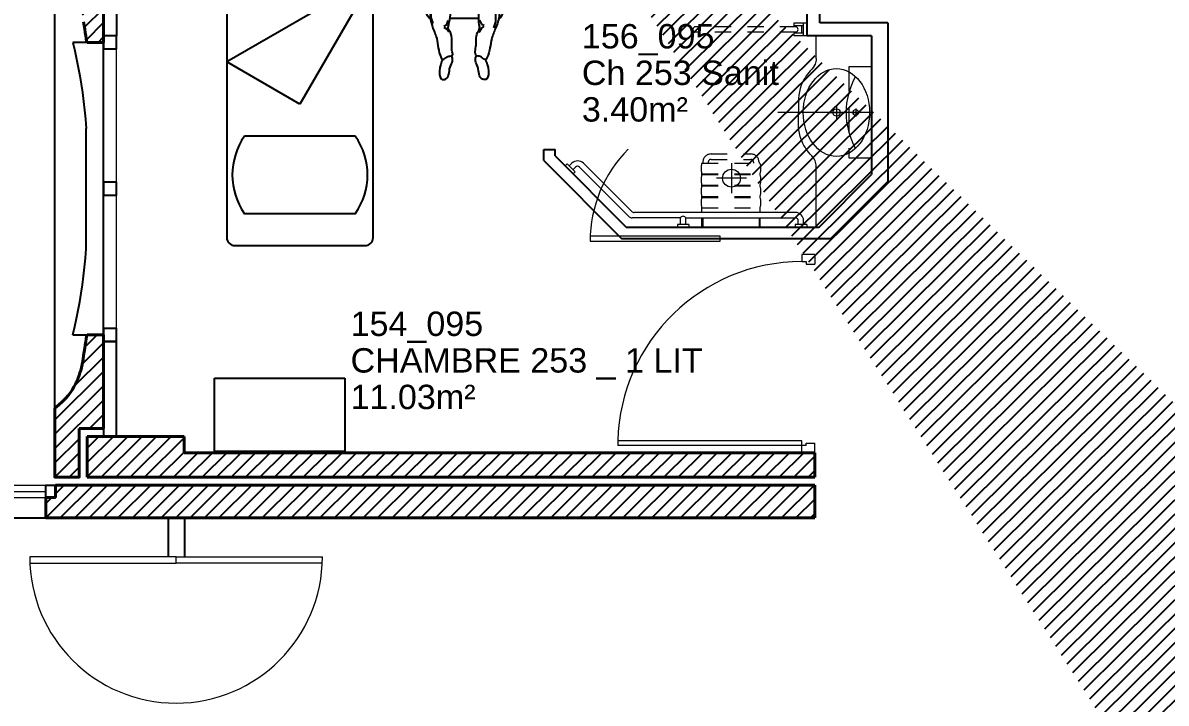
# Model space of a CAD drawing. Header units: millimetres. Extents: x -11 to 211, y -5 to 120.
# Drawn here: x 151.98 to 159.01, y 91.31 to 95.49 of the extents above; entities that cross this region are included whole.
import ezdxf

# ---------------------------------------------------------------- set-up
doc = ezdxf.new("R2010")
doc.units = ezdxf.units.MM
doc.header["$LTSCALE"] = 0.1
doc.header["$MEASUREMENT"] = 0
for name, pattern in [('AXES2', [1.125, 0.75, -0.125, 0.125, -0.125]), ('CONTINU', [0]), ('HIDDEN2', [0.1875, 0.125, -0.0625])]:
    doc.linetypes.add(name, pattern=pattern)
doc.layers.get('0').update_dxf_attribs({"linetype": 'CONTINUOUS'})
for name, color, linetype in [('400 Lits', 150, 'CONTINUOUS'), ('A_EQMP', 142, 'CONTINUOUS'), ('A_EQPM', 8, 'CONTINUOUS'), ('A_Etiqu_Local', 8, 'CONTINUOUS'), ('A_HACH_STRUC', 7, 'CONTINUOUS'), ('A_MUR_CLOIS', 7, 'CONTINU'), ('A_MURS_ALÈG', 7, 'CONTINU'), ('A_MURS_CLOI', 7, 'CONTINUOUS')]:
    doc.layers.add(name, color=color, linetype=linetype)
for name, color, linetype, lineweight in [('A_CHASS', 4, 'CONTINU', 0), ('A_MURS_STRU', 7, 'CONTINU', 40), ('A_PORT', 8, 'CONTINUOUS', 0), ('A_PORTE', 8, 'CONTINU', 0), ('A_SANI', 5, 'CONTINU', 0)]:
    doc.layers.add(name, color=color, linetype=linetype, lineweight=lineweight)
doc.styles.add('Attribut', font='arial.ttf')

# ---------------------------------------------------------------- blocks, each defined once
blk = doc.blocks.new('fot-hand')
for p, q in [((-0.3178, 0.2961), (-0.3178, 0.2467)), ((-0.2406, 0.3436), (-0.2703, 0.3436)), ((0.2297, 0.3436), (0.2732, 0.3436)), ((0.3207, 0.2961), (0.3207, 0.2467)), ((-0.2485, 0.1349), (-0.2485, -0.1464)), ((-0.2328, 0.1121), (-0.2328, -0.2322)), ((-0.2037, 0.082), (-0.2037, 0.015)), ((0.2042, 0.082), (0.2042, 0.015)), ((0.2334, 0.1121), (0.2334, -0.2322)), ((0.2514, 0.1349), (0.2514, -0.1464)), ((-0.1919, 0.0031), (-0.1729, 0.0221)), ((-0.1919, -0.0801), (-0.1919, 0.0031)), ((0.1928, 0.0291), (0.1772, 0.0446)), ((0.1963, -0.0645), (0.1928, 0.0291)), ((-0.3178, -0.0473), (-0.3178, -0.1464)), ((-0.3178, -0.0473), (-0.3178, -0.1464)), ((0.3207, -0.0473), (0.3207, -0.1464)), ((-0.2723, -0.1702), (-0.294, -0.1702)), ((0.2059, -0.2649), (0.2069, -0.2106)), ((0.2752, -0.1702), (0.2969, -0.1702)), ((-0.1909, -0.2921), (-0.1919, -0.2317)), ((-0.0922, -0.281), (-0.1033, -0.3052)), ((-0.0874, -0.2718), (0.0879, -0.2718)), ((0.1948, -0.3022), (0.2059, -0.2649)), ((-0.1788, -0.3284), (-0.1909, -0.2921)), ((-0.1033, -0.3052), (-0.1194, -0.3122)), ((-0.1033, -0.3334), (-0.1194, -0.3193)), ((-0.0902, -0.3545), (-0.1033, -0.3334)), ((0.0981, -0.3555), (0.1102, -0.3364)), ((0.1092, -0.3082), (0.1011, -0.2831)), ((0.1273, -0.3173), (0.1092, -0.3082)), ((0.1102, -0.3364), (0.1253, -0.3273))]:
    blk.add_line(p, q)
for points in [[(-0.1134, 0.3047), (-0.235, 0.2881), (-0.1984, 0.2247)], [(-0.0551, 0.3414), (-0.0717, 0.3364), (-0.0834, 0.3348), (-0.11, 0.3031), (-0.1167, 0.2014), (-0.1017, 0.1731)], [(0.0883, 0.2547), (0.0852, 0.2914), (0.0639, 0.3165), (0.0287, 0.3379), (-0.0178, 0.3429), (-0.0551, 0.3414)], [(0.0686, 0.311), (0.2356, 0.2881), (0.1989, 0.2247)], [(-0.1151, 0.2281), (-0.1234, 0.2197), (-0.1234, 0.2014), (-0.1184, 0.1881), (-0.1217, 0.1581), (-0.1084, 0.1447), (-0.1017, 0.1164), (-0.0401, 0.0531), (0.0033, 0.0464), (0.0716, 0.1114), (0.0733, 0.1331), (0.0833, 0.1514), (0.0816, 0.1781)], [(0.03, 0.143), (-0.0278, 0.1433), (-0.0629, 0.1558), (-0.078, 0.1847), (-0.0792, 0.2562), (-0.0843, 0.1809), (-0.1017, 0.1731)], [(0.0883, 0.2547), (0.0916, 0.1864), (0.0566, 0.1447), (0.03, 0.143)], [(-0.2, 0.1981), (-0.2, 0.1164), (-0.1717, 0.1114)], [(0.1633, 0.1647), (0.1583, 0.0964), (0.12, 0.0981)], [(0.0441, 0.0373), (0.04, 0.0364), (-0.125, 0.0381), (-0.2234, 0.093), (-0.2317, 0.1114)], [(0.065, 0.1347), (0.0516, 0.1114), (-0.0017, 0.1131), (-0.0151, 0.0597), (-0.0267, 0.0597), (-0.0384, 0.1131), (-0.0817, 0.1147), (-0.0901, 0.1314)], [(-0.0435, 0.0373), (-0.0394, 0.0364), (0.1256, 0.0381), (0.2239, 0.093), (0.2323, 0.1114)], [(-0.3256, 0.0504), (-0.3596, -0.028), (-0.3382, -0.1325), (-0.322, -0.1229), (-0.323, -0.0622), (-0.3124, -0.0318)], [(-0.3182, -0.0111), (-0.3121, -0.0305), (-0.2935, -0.06), (-0.2741, -0.054), (-0.2843, -0.0349), (-0.2819, 0.0017), (-0.2973, 0.0166), (-0.2911, 0.0357)], [(0.3211, -0.0111), (0.315, -0.0305), (0.2964, -0.06), (0.277, -0.054), (0.2872, -0.0349), (0.2848, 0.0017), (0.3002, 0.0166), (0.294, 0.0357)], [(0.3285, 0.0504), (0.3625, -0.028), (0.3411, -0.1325), (0.3249, -0.1229), (0.3259, -0.0622), (0.3153, -0.0318)]]:
    blk.add_lwpolyline(points)
for centre, radius, start, end in [((-0.0055, 0.0053), 0.412, 55.19655, 124.80345), ((-0.2703, 0.2961), 0.0475, 90, 180), ((0.2732, 0.2961), 0.0475, 0, 90), ((-0.294, -0.1464), 0.0238, 180, 270), ((-0.2723, -0.1464), 0.0238, 270, 360), ((0.2752, -0.1464), 0.0238, 180, 270), ((0.2969, -0.1464), 0.0238, 270, 0), ((-0.1853, -0.2322), 0.0475, 180, 236.41767), ((0.1859, -0.2322), 0.0475, 303.58233, 0)]:
    blk.add_arc(centre, radius, start, end)
for points, knots in [([(-0.235, 0.2881), (-0.2447, 0.2866), (-0.2621, 0.2841), (-0.2827, 0.2768), (-0.2931, 0.2663), (-0.2991, 0.2629), (-0.302, 0.2612)], [0, 0, 0, 0, 0.0311082, 0.05569608, 0.0666924, 0.0772463, 0.0772463, 0.0772463, 0.0772463]), ([(0.2379, 0.2881), (0.2476, 0.2866), (0.265, 0.2841), (0.2856, 0.2768), (0.296, 0.2663), (0.302, 0.2629), (0.3049, 0.2612)], [0, 0, 0, 0, 0.0311082, 0.05569608, 0.0666924, 0.0772463, 0.0772463, 0.0772463, 0.0772463]), ([(-0.3256, 0.0504), (-0.3389, 0.1026), (-0.3563, 0.1713), (-0.3243, 0.2431), (-0.3068, 0.2573), (-0.302, 0.2612)], [0, 0, 0, 0, 0.1637361, 0.2154523, 0.2348352, 0.2348352, 0.2348352, 0.2348352]), ([(0.3285, 0.0504), (0.3417, 0.1026), (0.3592, 0.1713), (0.3272, 0.2431), (0.3097, 0.2573), (0.3049, 0.2612)], [0, 0, 0, 0, 0.1637361, 0.2154523, 0.2348352, 0.2348352, 0.2348352, 0.2348352]), ([(-0.2317, 0.1114), (-0.2497, 0.1372), (-0.2909, 0.1959), (-0.2862, 0.0862), (-0.2899, 0.0479), (-0.2911, 0.0357)], [0, 0, 0, 0, 0.0705664, 0.1609207, 0.2029975, 0.2029975, 0.2029975, 0.2029975]), ([(0.2346, 0.1114), (0.2526, 0.1372), (0.2938, 0.1959), (0.2891, 0.0862), (0.2928, 0.0479), (0.294, 0.0357)], [0, 0, 0, 0, 0.0705664, 0.1609207, 0.2029975, 0.2029975, 0.2029975, 0.2029975]), ([(-0.198, 0.0789), (-0.2006, 0.0562), (-0.2063, 0.0011), (-0.2003, -0.1134), (-0.2124, -0.2048), (-0.2115, -0.2637)], [0.108688, 0.108688, 0.108688, 0.108688, 0.827234, 1.857175, 3.718497, 3.718497, 3.718497, 3.718497]), ([(0.1986, 0.0789), (0.2011, 0.0562), (0.2069, 0.0011), (0.2009, -0.1134), (0.213, -0.2048), (0.2121, -0.2637)], [0.0108688, 0.0108688, 0.0108688, 0.0108688, 0.0827234, 0.1857175, 0.3718497, 0.3718497, 0.3718497, 0.3718497]), ([(-0.0877, -0.2637), (-0.0865, -0.2246), (-0.0752, -0.1418), (-0.0479, -0.0624), (-0.0314, -0.0044), (-0.0133, -0.0001), (-0.0039, 0), (0, 0)], [10.956689, 10.956689, 10.956689, 10.956689, 12.194486, 13.526398, 13.756718, 13.933516, 14.057337, 14.057337, 14.057337, 14.057337]), ([(0.0882, -0.2637), (0.087, -0.2246), (0.0757, -0.1418), (0.0485, -0.0624), (0.0319, -0.0044), (0.0137, -0.0001), (0.0042, 0), (0.0003, 0)], [1.0956689, 1.0956689, 1.0956689, 1.0956689, 1.2194486, 1.3526398, 1.3756718, 1.3933516, 1.4060268, 1.4060268, 1.4060268, 1.4060268]), ([(-0.2115, -0.2637), (-0.2044, -0.2986), (-0.1912, -0.3283), (-0.1573, -0.4073), (-0.1568, -0.475), (-0.1286, -0.5292), (-0.1071, -0.5121), (-0.0912, -0.4999), (-0.0612, -0.5037), (-0.0693, -0.4346), (-0.0747, -0.4341), (-0.0619, -0.3761), (-0.0964, -0.334), (-0.0871, -0.3009), (-0.0851, -0.2781), (-0.0877, -0.2636)], [4.300967, 4.300967, 4.300967, 4.300967, 4.934578, 5.735386, 7.016917, 7.143505, 7.400549, 7.617858, 7.874913, 8.022782, 8.334904, 9.353966, 9.650092, 9.916566, 10.371874, 10.371874, 10.371874, 10.371874]), ([(0.2121, -0.2637), (0.2094, -0.2836), (0.1996, -0.3283), (0.1595, -0.4073), (0.1652, -0.475), (0.137, -0.5292), (0.1155, -0.5121), (0.0996, -0.4999), (0.0697, -0.5037), (0.0777, -0.4766), (0.0831, -0.4341), (0.0703, -0.3761), (0.1048, -0.334), (0.0955, -0.3009), (0.0935, -0.2781), (0.0882, -0.2637)], [0.4300967, 0.4300967, 0.4300967, 0.4300967, 0.4934578, 0.5735386, 0.7016917, 0.7143505, 0.7400549, 0.7617858, 0.7874913, 0.8022782, 0.8334904, 0.9353966, 0.9650092, 0.9916566, 1.0371874, 1.0371874, 1.0371874, 1.0371874]), ([(-0.1284, -0.523), (-0.1317, -0.5335), (-0.1374, -0.5519), (-0.1493, -0.5867), (-0.148, -0.6177), (-0.1355, -0.6483), (-0.1019, -0.6478), (-0.0856, -0.6114), (-0.0861, -0.5709), (-0.06, -0.5354), (-0.0685, -0.5111), (-0.072, -0.501)], [0, 0, 0, 0, 0.0348328, 0.0609059, 0.1154253, 0.1305751, 0.1585805, 0.1957201, 0.2421789, 0.2878167, 0.3198426, 0.3198426, 0.3198426, 0.3198426]), ([(0.1369, -0.523), (0.1401, -0.5335), (0.1458, -0.5519), (0.1577, -0.5867), (0.1564, -0.6177), (0.1439, -0.6483), (0.1103, -0.6478), (0.094, -0.6114), (0.0945, -0.5709), (0.0684, -0.5354), (0.0769, -0.5111), (0.0804, -0.501)], [0, 0, 0, 0, 0.0348328, 0.0609059, 0.1154253, 0.1305751, 0.1585805, 0.1957201, 0.2421789, 0.2878167, 0.3198426, 0.3198426, 0.3198426, 0.3198426])]:
    blk.add_open_spline(points, degree=3, knots=knots)
blk = doc.blocks.new('A_Etiqu_Local')
at = {"style": 'Attribut', "flags": 1}
for tag, p in [('CODE_HOPITAL', (-0.4463, 1.632)), ('CODE_SITE', (-0.4463, 1.407)), ('CODE_BATIMENT', (-0.4463, 1.182)), ('CODE_SECTEUR', (-0.4463, 0.957)), ('CODE_ETAGE', (-0.4463, 0.732)), ('NOM_NORMALISE', (-0.4463, -0.843)), ('SECTEUR_ACTIVITE', (-0.4463, -1.068)), ('SOUS_SECTEUR_ACTIVITE', (-0.4463, -1.293)), ('VOLUME', (-0.4463, -1.518)), ('SERVICE', (-0.4463, -1.743)), ('CODE_UG', (-0.4463, -1.968)), ('CODE_UA', (-0.4463, -2.193)), ('CODE_POLE', (-0.4463, -2.418)), ('OCCUPANT_EXTERNE', (-0.4463, -2.643)), ('DISPONIBILITE', (-0.4463, -2.868)), ('ACCES_HANDICAPES', (-0.4463, -3.093)), ('NATURE_SOL', (-0.4463, -3.318)), ('RISQUE_LABORATOIRE', (-0.4463, -3.543)), ('AMIANTE', (-0.4463, -3.768))]:
    blk.add_attdef(tag, p, '', height=0.15, dxfattribs=at)
at = {"layer": 'A_Etiqu_Local', "style": 'Attribut'}
for tag, p in [('CODE_PIECE', (-0.4463, 0.282)), ('NOM_USAGE', (-0.4463, 0.057)), ('SURFACE', (-0.4463, -0.168))]:
    blk.add_attdef(tag, p, '', height=0.15, dxfattribs=at)
blk = doc.blocks.new('BROCA2-G904')
at = {"layer": '400 Lits', "linetype": 'Continuous'}
for p, q in [((29.340822, 67.299042), (28.659243, 67.299042)), ((29.340822, 66.821945), (28.659243, 66.821945))]:
    blk.add_line(p, q, dxfattribs=at)
for start, end in [(145.008072, 214.992089), (325.007448, 34.99223)]:
    blk.add_arc((29.000032, 67.060493), 0.415985, start, end, dxfattribs=at)
blk = doc.blocks.new('BROCA2-G777')
at = {"layer": '400 Lits', "linetype": 'Continuous'}
for p, q in [((26.800032, 50.650494), (26.800032, 50.5005)), ((27.700033, 50.650494), (27.700033, 50.5005)), ((27.681177, 50.43961), (26.800032, 49.930882)), ((27.650034, 50.450497), (26.850031, 50.450497)), ((27.689146, 50.431641), (27.250032, 49.67107)), ((27.250032, 49.67107), (26.800032, 49.930882))]:
    blk.add_line(p, q, dxfattribs=at)
for points in [[(27.700033, 50.650494, 0.414214), (27.650034, 50.700494), (26.850031, 50.700497, 0.414214), (26.800031, 50.650494)], [(27.700033, 50.5005, -0.414213), (27.650034, 50.4505), (26.850031, 50.450497, -0.414214), (26.800031, 50.5005)], [(27.700033, 50.400494, 0.414214), (27.650034, 50.450494), (26.850031, 50.450497, 0.414214), (26.800031, 50.400494)], [(26.800032, 50.400768), (26.800032, 48.850498, 0.414213), (26.850031, 48.800498), (27.650034, 48.800495, 0.414213), (27.700034, 48.850498), (27.700033, 50.400768)]]:
    blk.add_lwpolyline(points, format="xyb", dxfattribs=at)

msp = doc.modelspace()

# ---------------------------------------------------------------- hatches: boundary and pattern name
at = {"layer": 'A_HACH_STRUC'}
h = msp.add_hatch(dxfattribs=at)
h.set_pattern_fill('ANSI31', color=8, scale=0.5, angle=359.76959, style=0)
h.paths.add_polyline_path([(160.0499, 113.8961), (159.5499, 113.8961), (159.5499, 114.3961), (160.0499, 114.3961)])
h.paths.add_polyline_path([(159.2999, 106.6962), (159.2999, 107.1962), (160.0499, 107.1962), (160.0499, 106.6962)])
h.paths.add_polyline_path([(167.2499, 106.6962), (166.7499, 106.6962), (166.7499, 107.1962), (167.2499, 107.1962)])
h.paths.add_polyline_path([(152.8499, 77.8962), (152.3499, 77.8962), (152.3499, 78.3962), (152.8499, 78.3962)])
h.paths.add_polyline_path([(159.5499, 77.8962), (159.3999, 77.8962), (159.3999, 78.3962), (160.0499, 78.3962), (160.0499, 77.8962)], flags=16)
h.paths.add_polyline_path([(174.4499, 107.1962), (174.4499, 106.6962), (173.9499, 106.6962), (173.9499, 107.1962)])
h.paths.add_polyline_path([(174.4499, 99.9962), (173.9499, 99.9962), (173.9499, 99.4962), (174.4499, 99.4962)])
h.paths.add_polyline_path([(159.4501, 92.3962), (159.4501, 92.6462), (160.1999, 92.6462), (160.1999, 92.3962)], flags=17)
h.paths.add_polyline_path([(159.4501, 92.3962), (159.4501, 92.6462)], flags=16)
h.paths.add_polyline_path([(159.4501, 92.9462), (159.4501, 92.6962)], flags=16)
h.paths.add_polyline_path([(159.4501, 92.9462), (159.4501, 92.6962), (160.1999, 92.6962), (160.1999, 92.9462)], flags=17)
h.paths.add_polyline_path([(160.0499, 85.5962), (160.0499, 85.0962), (159.5499, 85.0962), (159.5499, 85.5962)], flags=17)
h.paths.add_polyline_path([(152.8499, 85.5962), (152.8499, 85.0962), (152.3499, 85.0962), (152.3499, 85.5962)])
h.paths.add_polyline_path([(145.9999, 85.5962), (145.9999, 85.0962), (145.4999, 85.0962), (145.4999, 85.5962)])
h.paths.add_polyline_path([(145.9999, 78.3962), (145.9999, 77.8962), (145.4999, 77.8962), (145.4999, 78.3962)])
edge = h.paths.add_edge_path()
edge.add_line((166.3748, 85.3966), (166.3748, 85.2962))
edge.add_line((166.3748, 78.1965), (166.3748, 78.0962))
edge.add_line((167.0998, 85.2217), (167.0998, 85.4714))
edge.add_line((166.8749, 85.0963), (166.8749, 85.2217))
edge.add_line((167.0998, 85.2217), (166.8749, 85.2217))
edge.add_line((167.0998, 85.4714), (166.8749, 85.4714))
edge.add_line((166.8749, 85.5962), (166.8749, 85.4714))
edge.add_line((166.8749, 85.0962), (166.3748, 85.0962))
edge.add_line((166.3748, 85.0962), (166.3748, 85.2962))
edge.add_line((166.3748, 85.3966), (166.3748, 85.5962))
edge.add_line((166.3748, 85.5962), (166.8749, 85.5962))
edge.add_line((152.3749, 99.6216), (152.3749, 99.8713))
edge.add_line((152.3749, 99.6216), (152.5999, 99.6216))
edge.add_line((152.3749, 99.8713), (152.5999, 99.8713))
edge.add_line((152.5999, 99.9962), (152.5999, 99.8713))
edge.add_line((153.0999, 99.7965), (153.0999, 99.9962))
edge.add_line((153.0999, 99.9962), (152.5999, 99.9962))
edge.add_line((152.5999, 99.4962), (152.5999, 99.6216))
edge.add_line((152.5999, 99.4962), (153.0999, 99.4962))
edge.add_line((153.0999, 99.4962), (153.0999, 99.7965))
edge.add_line((167.0998, 78.0217), (167.0998, 78.2714))
edge.add_line((166.8749, 77.8962), (166.8749, 78.0217))
edge.add_line((167.0998, 78.0217), (166.8749, 78.0217))
edge.add_line((167.0998, 78.2714), (166.8749, 78.2714))
edge.add_line((166.8749, 78.3962), (166.8749, 78.2714))
edge.add_line((166.8749, 77.8962), (166.3748, 77.8962))
edge.add_line((166.3748, 77.8962), (166.3748, 78.0962))
edge.add_line((166.3748, 78.1965), (166.3748, 78.3962))
edge.add_line((166.3748, 78.3962), (166.8749, 78.3962))
h = msp.add_hatch(dxfattribs=at)
h.set_pattern_fill('ANSI31', color=8, scale=0.5, angle=359.76959, style=0)
h.set_pattern_definition([(44.7696, (152.17485, 95.371004), (-0.044016, 0.0443715), [])])
h.paths.add_polyline_path([(152.4749, 96.0961), (152.3249, 96.0961), (152.3249, 96.246), (152.1749, 96.246), (152.1749, 95.821), (152.1997, 95.8007), (152.2215, 95.7809), (152.2404, 95.7617), (152.2567, 95.743), (152.2708, 95.725), (152.2828, 95.7074), (152.293, 95.6904), (152.3018, 95.674), (152.3093, 95.658), (152.3159, 95.6427), (152.3189, 95.6352), (152.3217, 95.6277), (152.3244, 95.6203), (152.327, 95.6127), (152.3295, 95.6051), (152.3319, 95.5972), (152.3341, 95.5891), (152.3364, 95.5806), (152.3385, 95.5717), (152.3406, 95.5623), (152.3447, 95.542), (152.3487, 95.5202), (152.3525, 95.4976), (152.3561, 95.4747), (152.3594, 95.4524), (152.3625, 95.4311), (152.3654, 95.4117), (152.3679, 95.3948), (152.3702, 95.3809), (152.372, 95.371), (152.4749, 95.371)])
h = msp.add_hatch(dxfattribs=at)
h.set_pattern_fill('ANSI31', color=8, scale=0.5, angle=359.76959, style=0)
h.set_pattern_definition([(44.7696, (152.17485, 92.69618), (-0.044016, 0.0443715), [])])
h.paths.add_polyline_path([(152.4749, 93.571), (152.372, 93.571), (152.3702, 93.5612), (152.3679, 93.5474), (152.3654, 93.5305), (152.3625, 93.511), (152.3594, 93.4898), (152.3561, 93.4674), (152.3525, 93.4446), (152.3487, 93.422), (152.3447, 93.4002), (152.3406, 93.3799), (152.3385, 93.3705), (152.3364, 93.3616), (152.3341, 93.3531), (152.3319, 93.345), (152.3295, 93.3371), (152.327, 93.3295), (152.3244, 93.3219), (152.3217, 93.3145), (152.3189, 93.307), (152.3159, 93.2995), (152.3093, 93.2841), (152.3018, 93.2682), (152.293, 93.2518), (152.2828, 93.2348), (152.2708, 93.2172), (152.2567, 93.1991), (152.2404, 93.1805), (152.2215, 93.1613), (152.1997, 93.1415), (152.1749, 93.1212), (152.1749, 92.6962), (152.3249, 92.6962), (152.3249, 92.9962), (152.4749, 92.9962)])
h = msp.add_hatch(dxfattribs=at)
h.set_pattern_fill('ANSI31', color=8, scale=0.5, angle=359.76959, style=0)
h.set_pattern_definition([(44.7696, (152.119855, 92.446184), (-0.0440161, 0.04437154), [])])
h.paths.add_polyline_path([(156.8501, 92.8462), (152.9699, 92.8462), (152.9699, 92.9462), (152.3749, 92.9462), (152.3749, 92.6962), (156.8501, 92.6962)])
h.paths.add_polyline_path([(156.8501, 92.6462), (152.1799, 92.6462), (152.1799, 92.5712), (152.1199, 92.5712), (152.1199, 92.4462), (152.1799, 92.4462), (156.8501, 92.4462)])

# ---------------------------------------------------------------- linework, layer by layer
at = {"layer": 'A_CHASS', "color": 8}
for p, q in [((152.4749, 94.5111), (152.4749, 95.331)), ((152.5549, 94.5111), (152.5549, 95.331)), ((152.4749, 94.4311), (152.4749, 93.6112)), ((152.5549, 93.6112), (152.5549, 94.4311))]:
    msp.add_line(p, q, dxfattribs=at)
at = {"layer": 'A_CHASS', "color": 8, "linetype": 'Continuous'}
for p, q in [((150.3851, 92.6462), (152.1199, 92.6462)), ((150.3851, 92.6087), (152.1199, 92.6087)), ((150.3851, 92.5712), (152.1199, 92.5712))]:
    msp.add_line(p, q, dxfattribs=at)
at = {"layer": 'A_EQMP', "color": 8, "linetype": 'Continuous'}
for p, q in [((153.1582, 92.8545), (153.1582, 93.3045)), ((153.1582, 93.3045), (153.9582, 93.3045)), ((153.9582, 93.3045), (153.9582, 92.8545)), ((153.9582, 92.8545), (153.1582, 92.8545))]:
    msp.add_line(p, q, dxfattribs=at)
at = {"layer": 'A_MUR_CLOIS', "color": 8}
msp.add_line((156.8805, 95.4913), (156.8805, 97.0513), dxfattribs=at)
at = {"layer": 'A_MUR_CLOIS', "color": 8, "linetype": 'Continuous'}
for p, q in [((156.8005, 96.2213), (156.8005, 95.4113)), ((157.3001, 95.4913), (156.8805, 95.4913)), ((157.3001, 95.4913), (157.3001, 94.5159)), ((157.2001, 95.4113), (156.8005, 95.4113)), ((157.2001, 95.4113), (157.2001, 94.5574)), ((155.1824, 94.7116), (155.2524, 94.7116)), ((155.1824, 94.6439), (155.1824, 94.7116)), ((155.2524, 94.6729), (155.2524, 94.7116)), ((155.2524, 94.6729), (155.6907, 94.2346)), ((155.1824, 94.6439), (155.6617, 94.1646)), ((156.8776, 94.2349), (157.2001, 94.5574)), ((156.9487, 94.1646), (157.3001, 94.5159)), ((155.6907, 94.2346), (156.8776, 94.2349)), ((155.6617, 94.1646), (156.9487, 94.1646))]:
    msp.add_line(p, q, dxfattribs=at)
at = {"layer": 'A_MUR_CLOIS', "color": 8}
for points in [[(152.4749, 95.411), (152.4749, 96.2213), (152.5549, 96.2213), (152.5549, 95.411)], [(152.4749, 92.9462), (152.5549, 92.9462), (152.5549, 93.5312), (152.4749, 93.5312)]]:
    msp.add_lwpolyline(points, close=True, dxfattribs=at)
at = {"layer": 'A_MUR_CLOIS', "color": 8, "linetype": 'Continuous'}
for points in [[(152.4749, 95.331), (152.5549, 95.331), (152.5549, 95.411), (152.4749, 95.411)], [(152.4749, 94.4311), (152.5549, 94.4311), (152.5549, 94.5111), (152.4749, 94.5111)], [(152.4749, 93.5312), (152.5549, 93.5312), (152.5549, 93.6112), (152.4749, 93.6112)], [(152.1799, 92.6462), (152.1799, 92.5712), (152.1199, 92.5712), (152.1199, 92.6462)]]:
    msp.add_lwpolyline(points, close=True, dxfattribs=at)
at = {"layer": 'A_MURS_ALÈG', "color": 8, "ltscale": 200}
for p, q in [((152.1749, 93.1212), (152.1749, 95.821)), ((152.3683, 94.1016), (152.3683, 94.8404)), ((150.3251, 92.4462), (152.1199, 92.4462))]:
    msp.add_line(p, q, dxfattribs=at)
for points in [[(152.2849, 95.371), (152.2973, 95.3198), (152.3087, 95.2688), (152.319, 95.2177), (152.3284, 95.1664), (152.3369, 95.1145), (152.3445, 95.0619), (152.3514, 95.0085), (152.3576, 94.9538), (152.3632, 94.8979), (152.3683, 94.8404)], [(152.2849, 93.571), (152.4749, 93.571), (152.4749, 95.371), (152.2849, 95.371)], [(152.2849, 93.571), (152.2973, 93.6222), (152.3087, 93.6732), (152.319, 93.7243), (152.3284, 93.7756), (152.3369, 93.8275), (152.3445, 93.8801), (152.3514, 93.9336), (152.3576, 93.9882), (152.3632, 94.0441), (152.3683, 94.1016)]]:
    msp.add_lwpolyline(points, dxfattribs=at)
at = {"layer": 'A_MURS_CLOI', "color": 8}
for p, q in [((152.872, 92.4462), (152.8721, 92.2059)), ((152.9721, 92.4462), (152.9721, 92.2059))]:
    msp.add_line(p, q, dxfattribs=at)
at = {"layer": 'A_MURS_STRU', "color": 8, "linetype": 'Continuous'}
for p, q in [((152.4749, 95.371), (152.4749, 96.0961)), ((152.3749, 95.371), (152.4749, 95.371)), ((152.3749, 93.5712), (152.4749, 93.5712)), ((152.4749, 93.5712), (152.4749, 92.9962)), ((152.3249, 92.9962), (152.4749, 92.9962)), ((152.3749, 92.9462), (152.9699, 92.9462)), ((152.3749, 92.6962), (152.3749, 92.9462)), ((152.9699, 92.9462), (152.9699, 92.8462)), ((152.9699, 92.8462), (156.8501, 92.8462)), ((156.8501, 92.8462), (156.8501, 92.6962)), ((156.8501, 92.6962), (152.3749, 92.6962)), ((156.8501, 92.6462), (156.8501, 92.4462)), ((152.1199, 92.5712), (152.1199, 92.4462)), ((156.8501, 92.4462), (152.1199, 92.4462))]:
    msp.add_line(p, q, dxfattribs=at)
at = {"layer": 'A_MURS_STRU', "color": 8}
for p, q in [((152.1799, 92.6462), (152.1799, 92.5712)), ((152.1799, 92.5712), (152.1199, 92.5712))]:
    msp.add_line(p, q, dxfattribs=at)
at = {"layer": 'A_MURS_STRU', "color": 8, "linetype": 'Continuous'}
for points in [[(152.3525, 95.4976), (152.3561, 95.4747), (152.3594, 95.4524), (152.3625, 95.4311), (152.3654, 95.4117), (152.3679, 95.3948), (152.3702, 95.3809), (152.372, 95.3709)], [(152.1749, 93.1212), (152.1997, 93.1415), (152.2215, 93.1613), (152.2404, 93.1805), (152.2567, 93.1991), (152.2708, 93.2172), (152.2828, 93.2348), (152.293, 93.2518), (152.3018, 93.2682), (152.3093, 93.2841), (152.3159, 93.2995), (152.3159, 93.2995), (152.3189, 93.307), (152.3217, 93.3145), (152.3244, 93.3219), (152.327, 93.3295), (152.3295, 93.3371), (152.3319, 93.345), (152.3341, 93.3531), (152.3364, 93.3616), (152.3385, 93.3705), (152.3406, 93.3799), (152.3406, 93.3799), (152.3447, 93.4002), (152.3487, 93.422), (152.3525, 93.4446), (152.3561, 93.4674), (152.3594, 93.4898), (152.3625, 93.511), (152.3654, 93.5305), (152.3679, 93.5474), (152.3702, 93.5612), (152.372, 93.5713)], [(152.3249, 92.9962), (152.3249, 92.6962), (152.1749, 92.6962), (152.1749, 93.1212)], [(152.1799, 92.6462), (156.8501, 92.6462)]]:
    msp.add_lwpolyline(points, dxfattribs=at)
at = {"layer": 'A_PORT', "color": 8}
for p, q in [((152.9209, 92.2059), (152.0209, 92.2059)), ((152.0209, 92.1673), (152.9209, 92.1673)), ((152.9209, 92.2059), (153.8209, 92.2059)), ((152.9209, 92.1673), (152.9209, 92.2059)), ((153.8209, 92.1673), (152.9209, 92.1673))]:
    msp.add_line(p, q, dxfattribs=at)
for start, end in [(180, 269.99999), (270.00001, 0)]:
    msp.add_arc((152.9209, 92.2059), 0.9, start, end, dxfattribs=at)
at = {"layer": 'A_PORTE', "color": 8, "linetype": 'Continuous'}
for p, q in [((156.8501, 94.0659), (156.7701, 94.0659)), ((156.7701, 94.0659), (156.7701, 94.0221)), ((156.8501, 94.0659), (156.8501, 94.0061)), ((156.7701, 94.0221), (156.7978, 94.0221)), ((156.7978, 94.0221), (156.7978, 94.0061)), ((156.7978, 94.0061), (156.8501, 94.0061)), ((156.7701, 92.9201), (155.6385, 92.9201)), ((155.6385, 92.9201), (155.6385, 92.8901)), ((156.7701, 92.8462), (156.7701, 92.9201)), ((156.7978, 92.8901), (155.6385, 92.8901)), ((156.8501, 92.8462), (156.7701, 92.8462)), ((156.7978, 92.9061), (156.8501, 92.9061)), ((156.7978, 92.8901), (156.7978, 92.9061)), ((156.8501, 92.8462), (156.8501, 92.9061))]:
    msp.add_line(p, q, dxfattribs=at)
msp.add_lwpolyline([(156.2679, 94.1781), (155.4679, 94.1781), (155.4679, 94.1481), (156.2679, 94.1481)], close=True, dxfattribs=at)
for centre, radius, start, end in [((156.2679, 94.1481), 0.8, 134.99999, 179.99999), ((156.7701, 92.8901), 1.132, 90, 178.48138)]:
    msp.add_arc(centre, radius, start, end, dxfattribs=at)
at = {"layer": 'A_SANI', "color": 8, "linetype": 'HIDDEN2', "ltscale": 0.5}
for p, q in [((156.7362, 95.467), (156.1125, 95.467)), ((156.7362, 95.434), (156.1125, 95.434)), ((156.2122, 94.6846), (156.4572, 94.6846)), ((156.1554, 94.6278), (156.514, 94.6278)), ((156.1622, 94.6346), (156.1622, 94.6278)), ((156.1952, 94.6346), (156.1952, 94.6278)), ((156.2122, 94.6516), (156.4572, 94.6516)), ((156.4742, 94.6346), (156.4742, 94.6278)), ((156.5072, 94.6346), (156.5072, 94.6278)), ((156.1554, 94.5628), (156.514, 94.5628)), ((156.1554, 94.5578), (156.1554, 94.5628)), ((156.1554, 94.5578), (156.514, 94.5578)), ((156.514, 94.5578), (156.514, 94.5628)), ((156.1554, 94.4928), (156.514, 94.4928)), ((156.1554, 94.4878), (156.1554, 94.4928)), ((156.1554, 94.4878), (156.514, 94.4878)), ((156.514, 94.4878), (156.514, 94.4928)), ((156.1554, 94.4228), (156.514, 94.4228)), ((156.1554, 94.4178), (156.1554, 94.4228)), ((156.1554, 94.4178), (156.514, 94.4178)), ((156.514, 94.4178), (156.514, 94.4228)), ((156.1554, 94.3528), (156.514, 94.3528)), ((156.1554, 94.3246), (156.1554, 94.3528)), ((156.514, 94.3246), (156.514, 94.3528)), ((156.1554, 94.2346), (156.1554, 94.2916)), ((156.1622, 94.2916), (156.1622, 94.2346)), ((156.5072, 94.2916), (156.5072, 94.2346)), ((156.514, 94.2346), (156.514, 94.2916))]:
    msp.add_line(p, q, dxfattribs=at)
at = {"layer": 'A_SANI', "color": 8, "linetype": 'Continuous'}
for p, q in [((156.8005, 95.4895), (156.721, 95.4895)), ((156.721, 95.4895), (156.721, 95.4736)), ((156.7795, 95.4736), (156.721, 95.4736)), ((156.7286, 95.4736), (156.7286, 95.467)), ((156.7685, 95.4736), (156.7685, 95.4273)), ((156.7795, 95.4895), (156.7795, 95.4115)), ((156.7795, 95.4273), (156.721, 95.4273)), ((156.721, 95.4273), (156.721, 95.4115)), ((156.8005, 95.4115), (156.721, 95.4115)), ((156.7286, 95.434), (156.7286, 95.4273)), ((156.8596, 95.2712), (156.8596, 95.4097)), ((156.9836, 94.9783), (156.9836, 94.9018)), ((157.1019, 94.964), (157.1019, 94.9162)), ((156.9453, 94.9401), (157.0218, 94.9401)), ((157.078, 94.9401), (157.1258, 94.9401)), ((155.3261, 94.6245), (155.3142, 94.6127)), ((155.3261, 94.6245), (155.3761, 94.5745)), ((155.3558, 94.6276), (155.3394, 94.6112)), ((155.3792, 94.6043), (155.3627, 94.5879)), ((155.4032, 94.6043), (155.7086, 94.2989)), ((155.4265, 94.6276), (155.7223, 94.3319)), ((156.338, 94.6277), (156.338, 94.4431)), ((156.8596, 94.2349), (156.8596, 94.6089)), ((155.3761, 94.5745), (155.3642, 94.5627)), ((156.4303, 94.5354), (156.2458, 94.5354)), ((156.7315, 94.3246), (155.74, 94.3246)), ((156.0238, 94.2916), (155.7263, 94.2916)), ((156.0757, 94.2513), (156.005, 94.2513)), ((156.005, 94.2513), (156.005, 94.2346)), ((156.0238, 94.2513), (156.0238, 94.2916)), ((156.0568, 94.2513), (156.0568, 94.2916)), ((156.0757, 94.2513), (156.0757, 94.2346)), ((156.8004, 94.2513), (156.7297, 94.2513)), ((156.7297, 94.2513), (156.7297, 94.2346)), ((156.7485, 94.2513), (156.7485, 94.2746)), ((156.7815, 94.2513), (156.7815, 94.2746)), ((156.8004, 94.2513), (156.8004, 94.2346))]:
    msp.add_line(p, q, dxfattribs=at)
at = {"layer": 'A_SANI', "color": 8, "linetype": 'AXES2', "ltscale": 12}
msp.add_line((157.2001, 94.9401), (156.6234, 94.9401), dxfattribs=at)
at = {"layer": 'A_SANI', "color": 8}
msp.add_line((156.0568, 94.2916), (156.7315, 94.2916), dxfattribs=at)
at = {"layer": 'A_SANI', "color": 8, "linetype": 'HIDDEN2', "ltscale": 12}
msp.add_lwpolyline([(157.2001, 95.2201), (157.0601, 95.2201), (157.0601, 94.6601), (157.2001, 94.6601)], close=True, dxfattribs=at)
at = {"layer": 'A_SANI', "color": 8, "linetype": 'Continuous'}
for centre, radius in [((156.9836, 94.9401), 0.023), ((157.1019, 94.9401), 0.0175), ((156.338, 94.5354), 0.055)]:
    msp.add_circle(centre, radius, dxfattribs=at)
at = {"layer": 'A_SANI', "color": 8, "linetype": 'HIDDEN2', "ltscale": 0.5}
for centre, radius, start, end in [((156.1178, 95.4505), 0.0173, 107.79386, 252.20614), ((156.2122, 94.6346), 0.05, 90, 180), ((156.4572, 94.6346), 0.05, 0, 90), ((156.2677, 94.5953), 0.1169, 163.86503, 196.13497), ((156.2122, 94.6346), 0.017, 90, 180), ((156.4572, 94.6346), 0.017, 0, 90), ((156.4016, 94.5953), 0.1169, 343.86503, 16.13497), ((156.2677, 94.5253), 0.1169, 163.86503, 196.13497), ((156.4016, 94.5253), 0.1169, 343.86503, 16.13497), ((156.2677, 94.4553), 0.1169, 163.86503, 196.13497), ((156.4016, 94.4553), 0.1169, 343.86503, 16.13497), ((156.2677, 94.3853), 0.1169, 163.86503, 196.13497), ((156.4016, 94.3853), 0.1169, 343.86503, 16.13497)]:
    msp.add_arc(centre, radius, start, end, dxfattribs=at)
at = {"layer": 'A_SANI', "color": 8, "linetype": 'Continuous'}
for centre, radius, start, end in [((156.7295, 95.4505), 0.0178, 291.92878, 68.07122), ((157.4902, 94.9401), 0.4476, 150.42755, 209.57245), ((155.3912, 94.5923), 0.05, 45, 135), ((155.3912, 94.5923), 0.017, 45, 135), ((155.74, 94.3496), 0.025, 225, 270), ((156.7315, 94.2746), 0.05, 0, 90), ((155.7263, 94.3166), 0.025, 225, 270), ((156.0403, 94.2824), 0.0189, 29.13506, 150.86494), ((156.7315, 94.2746), 0.017, 0, 90)]:
    msp.add_arc(centre, radius, start, end, dxfattribs=at)
msp.add_ellipse((156.9836, 94.9401), major_axis=(0, 0.27), ratio=0.755556, dxfattribs=at)
for points in [[(156.8596, 95.2712), (156.8525, 95.237), (156.8226, 95.197), (156.767, 95.1072), (156.7496, 94.9401)], [(156.8596, 94.6089), (156.8525, 94.6432), (156.8226, 94.6831), (156.767, 94.773), (156.7496, 94.9401)]]:
    msp.add_spline(points, degree=3, dxfattribs=at)

# ---------------------------------------------------------------- block references
at = {"layer": 'A_EQMP', "color": 8}
for name, p in [('BROCA2-G777', (126.4328, 45.3201)), ('BROCA2-G904', (124.6828, 27.4954))]:
    msp.add_blockref(name, p, dxfattribs=at)
at = {"layer": 'A_EQPM', "color": 8, "linetype": 'Continuous', "xscale": -1}
msp.add_blockref('fot-hand', (154.6964, 95.7893), dxfattribs=at)
at = {"layer": 'A_Etiqu_Local', "color": 8}
ref = msp.add_blockref('A_Etiqu_Local', (155.8637, 95.052), dxfattribs=at)
ref.add_attrib('CODE_PIECE', '156_095', (155.4174, 95.334), dxfattribs={"height": 0.15, "style": 'Attribut'})
ref.add_attrib('NOM_USAGE', 'Ch 253 Sanit', (155.4174, 95.109), dxfattribs={"height": 0.15, "style": 'Attribut'})
ref.add_attrib('SURFACE', '3.40m²', (155.4174, 94.884), dxfattribs={"height": 0.15, "style": 'Attribut'})
ref = msp.add_blockref('A_Etiqu_Local', (154.4409, 93.2828), dxfattribs=at)
ref.add_attrib('CODE_PIECE', '154_095', (153.9945, 93.5648), dxfattribs={"height": 0.15, "style": 'Attribut'})
ref.add_attrib('NOM_USAGE', 'CHAMBRE 253 _ 1 LIT', (153.9945, 93.3398), dxfattribs={"height": 0.15, "style": 'Attribut'})
ref.add_attrib('SURFACE', '11.03m²', (153.9945, 93.1148), dxfattribs={"height": 0.15, "style": 'Attribut'})

doc.saveas('drawing.dxf')
